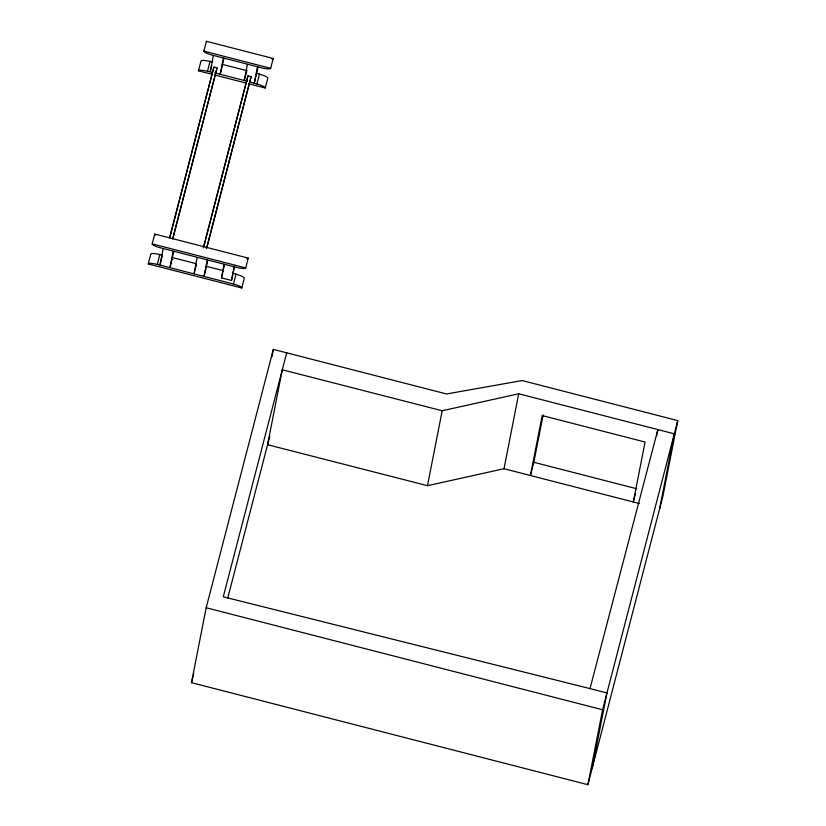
<?xml version="1.0" encoding="UTF-8"?>
<svg xmlns="http://www.w3.org/2000/svg" width="826" height="826" viewBox="0 0 826 826"><rect width="100%" height="100%" fill="white"/><g stroke="black" fill="none" stroke-linecap="round" stroke-linejoin="round"><path stroke-width="1.24" d="M162.371 254.986L159.821 254.604A8.972 1.766 14.6 0 0 150.797 254.109L148.246 263.928A8.972 1.766 14.6 0 1 157.27 264.423L233.428 284.02A8.972 1.766 14.6 0 1 241.77 287.995L244.331 278.186A8.972 1.766 14.6 0 0 235.978 274.211L232.292 272.972M163.145 248.791L159.996 264.847L162.226 256.256M212.54 61.857L210.021 61.485A8.972 1.766 14.6 0 0 200.997 60.99L198.436 70.809A8.972 1.766 14.6 0 1 207.471 71.304L212.458 72.306M173.171 251.362L170.022 267.428L173.78 251.434M213.345 55.662L210.186 71.728L211.786 65.584M172.82 238.972L217.031 67.887L213.903 67.082L170.022 236.917M223.361 58.243L220.212 74.299L223.97 58.305M197.218 257.557L194.069 273.613L196.299 265.022M207.243 260.138L204.094 276.194L207.853 260.2M247.408 64.438L244.259 80.494L246.499 71.903M206.892 247.738L251.104 76.663L247.976 75.858L203.764 246.933M257.433 67.02L254.284 83.075L258.042 67.082M257.031 73.308L259.457 74.206A8.972 1.766 14.6 0 1 267.8 78.181L265.249 88A8.972 1.766 14.6 0 0 256.896 84.025L249.535 81.846M234.625 265.993L231.486 280.448L221.471 277.877L224.135 264.289M222.906 272.053L224.362 264.64M231.486 280.448L234.161 266.87M191.487 682.679L206.18 607.74L273.334 349.388L446.546 393.971L522.146 380.559L677.754 420.599L663.051 495.538L587.895 784.7L191.487 682.679L193.759 673.933M271.857 356.873L273.334 349.388M442.189 410.759L282.285 369.78L267.583 444.718L427.486 485.688L442.189 410.759L518.707 393.775L674.315 433.826L659.613 508.754M427.486 485.688L504.015 468.714L518.707 393.775M635.483 493.566L633.305 501.981L645.065 442.044L542.186 415.561L530.416 475.508L533.854 462.281L543.167 414.828M587.895 784.7L602.598 709.771L677.754 420.599M656.629 435.839L657.857 429.592L590.001 688.605L223.278 596.806L286.694 352.826M592.263 767.912L606.965 692.973L590.001 688.605M152.191 243.856L154.741 234.037L248.265 258.115L245.714 267.934A8.972 1.766 14.6 0 1 236.69 267.438L160.533 247.831A8.972 1.766 14.6 0 1 152.191 243.856L245.714 267.934M203.857 51.119L206.407 41.3L273.21 58.491L270.66 68.31A8.972 1.766 14.6 0 1 261.635 67.815L212.199 55.094A8.972 1.766 14.6 0 1 203.857 51.119L270.66 68.31M157.27 264.423L159.883 254.336M207.471 71.304L210.072 61.217M169.516 237.898L213.903 67.082M172.644 238.704L217.031 67.887M203.258 247.914L247.976 75.858M206.386 248.719L251.104 76.663M256.896 84.025L259.509 73.937M221.471 277.877L222.659 273.292M233.428 284.02L236.04 273.943M227.708 598.138L269.782 436.231M172.18 259.612L172.892 259.55M222.431 64.397L247.15 70.757M214.646 72.874L247.604 81.351M198.436 70.809L212.695 74.474M215.07 75.083L246.241 83.106M248.616 83.725L265.249 88M172.366 257.547L196.082 263.659M206.077 266.23L223.547 270.721M148.246 263.928L241.77 287.995M533.854 462.281L636.732 488.765M504.015 468.714L639.458 503.571M206.18 607.74L602.598 709.771M273.21 58.491A8.972 1.766 14.6 0 1 271.878 59.059M206.614 41.827A8.972 1.766 14.6 0 1 206.407 41.3M155.732 235.214A8.972 1.766 14.6 0 1 154.741 234.037M248.265 258.115A8.972 1.766 14.6 0 1 246.933 258.683"/></g></svg>
